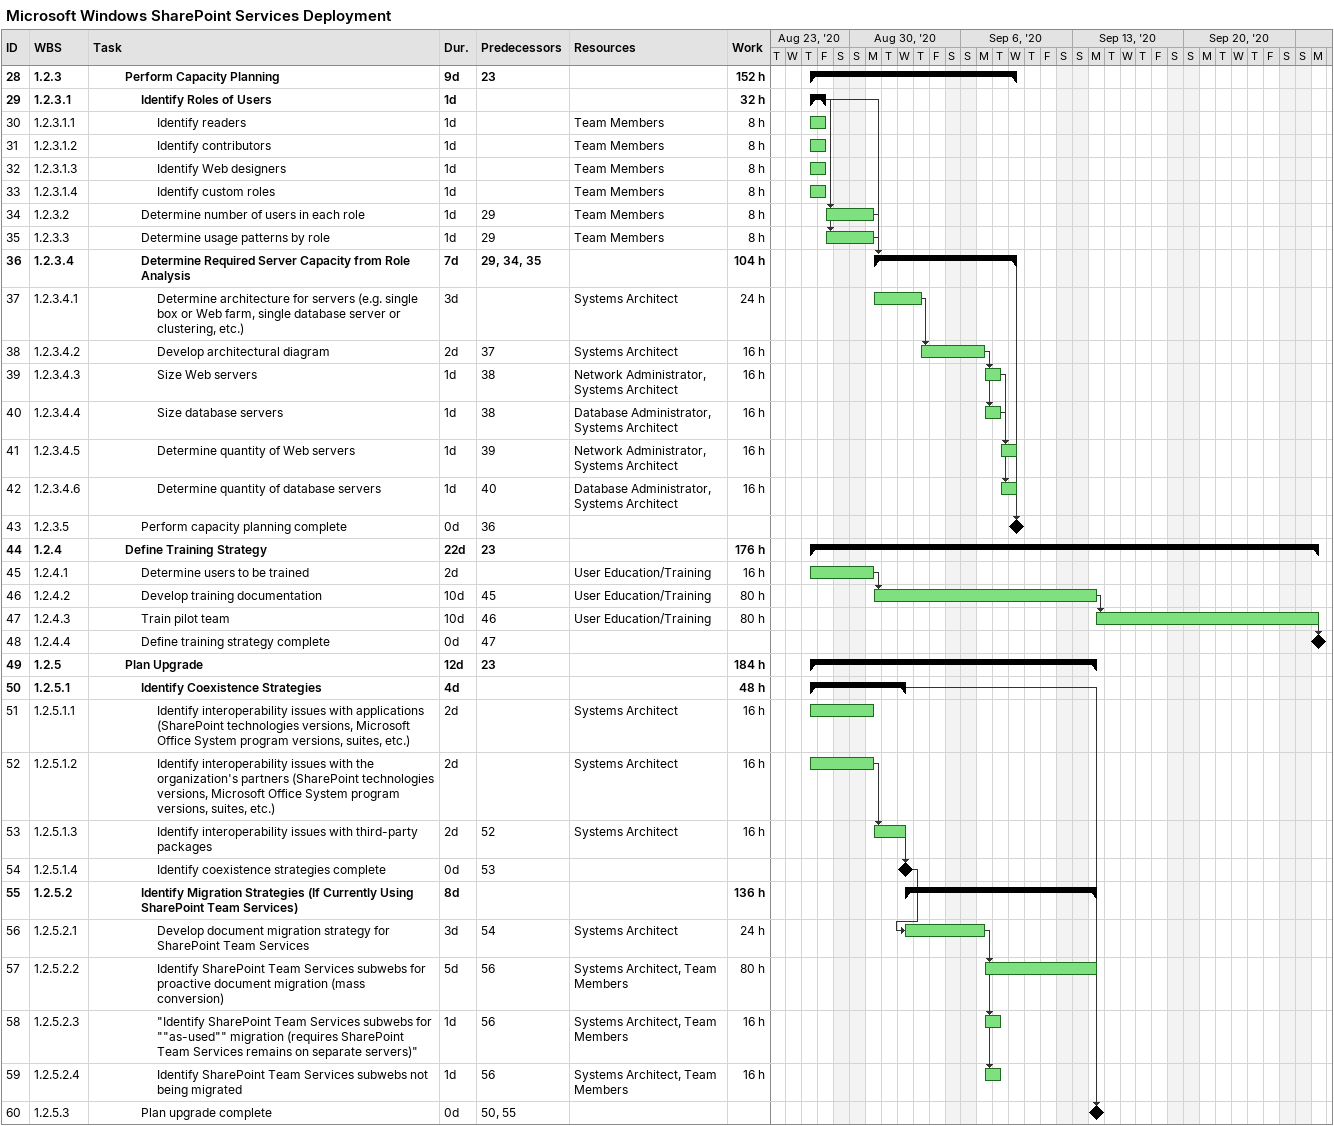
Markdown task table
Microsoft Windows SharePoint Services Deployment

| ID | WBS | Task | Duration | Start | Finish | Predecessors | Resources | Work (h) |
|---|---|---|---|---|---|---|---|---|
| 28 | 1.2.3 | **Perform Capacity Planning** | 9d | 2020-08-27 | 2020-09-09 | 23 |  | 152 |
| 29 | 1.2.3.1 | **Identify Roles of Users** | 1d | 2020-08-27 | 2020-08-28 |  |  | 32 |
| 30 | 1.2.3.1.1 | Identify readers | 1d | 2020-08-27 | 2020-08-28 |  | Team Members | 8 |
| 31 | 1.2.3.1.2 | Identify contributors | 1d | 2020-08-27 | 2020-08-28 |  | Team Members | 8 |
| 32 | 1.2.3.1.3 | Identify Web designers | 1d | 2020-08-27 | 2020-08-28 |  | Team Members | 8 |
| 33 | 1.2.3.1.4 | Identify custom roles | 1d | 2020-08-27 | 2020-08-28 |  | Team Members | 8 |
| 34 | 1.2.3.2 | Determine number of users in each role | 1d | 2020-08-28 | 2020-08-31 | 29 | Team Members | 8 |
| 35 | 1.2.3.3 | Determine usage patterns by role | 1d | 2020-08-28 | 2020-08-31 | 29 | Team Members | 8 |
| 36 | 1.2.3.4 | **Determine Required Server Capacity from Role Analysis** | 7d | 2020-08-31 | 2020-09-09 | 29, 34, 35 |  | 104 |
| 37 | 1.2.3.4.1 | Determine architecture for servers (e.g. single box or Web farm, single database server or clustering, etc.) | 3d | 2020-08-31 | 2020-09-03 |  | Systems Architect | 24 |
| 38 | 1.2.3.4.2 | Develop architectural diagram | 2d | 2020-09-03 | 2020-09-07 | 37 | Systems Architect | 16 |
| 39 | 1.2.3.4.3 | Size Web servers | 1d | 2020-09-07 | 2020-09-08 | 38 | Network Administrator, Systems Architect | 16 |
| 40 | 1.2.3.4.4 | Size database servers | 1d | 2020-09-07 | 2020-09-08 | 38 | Database Administrator, Systems Architect | 16 |
| 41 | 1.2.3.4.5 | Determine quantity of Web servers | 1d | 2020-09-08 | 2020-09-09 | 39 | Network Administrator, Systems Architect | 16 |
| 42 | 1.2.3.4.6 | Determine quantity of database servers | 1d | 2020-09-08 | 2020-09-09 | 40 | Database Administrator, Systems Architect | 16 |
| 43 | 1.2.3.5 | Perform capacity planning complete | 0d | 2020-09-09 | 2020-09-09 | 36 |  |  |
| 44 | 1.2.4 | **Define Training Strategy** | 22d | 2020-08-27 | 2020-09-28 | 23 |  | 176 |
| 45 | 1.2.4.1 | Determine users to be trained | 2d | 2020-08-27 | 2020-08-31 |  | User Education/Training | 16 |
| 46 | 1.2.4.2 | Develop training documentation | 10d | 2020-08-31 | 2020-09-14 | 45 | User Education/Training | 80 |
| 47 | 1.2.4.3 | Train pilot team | 10d | 2020-09-14 | 2020-09-28 | 46 | User Education/Training | 80 |
| 48 | 1.2.4.4 | Define training strategy complete | 0d | 2020-09-28 | 2020-09-28 | 47 |  |  |
| 49 | 1.2.5 | **Plan Upgrade** | 12d | 2020-08-27 | 2020-09-14 | 23 |  | 184 |
| 50 | 1.2.5.1 | **Identify Coexistence Strategies** | 4d | 2020-08-27 | 2020-09-02 |  |  | 48 |
| 51 | 1.2.5.1.1 | Identify interoperability issues with applications (SharePoint technologies versions, Microsoft Office System program versions, suites, etc.) | 2d | 2020-08-27 | 2020-08-31 |  | Systems Architect | 16 |
| 52 | 1.2.5.1.2 | Identify interoperability issues with the organization's partners (SharePoint technologies versions, Microsoft Office System program versions, suites, etc.) | 2d | 2020-08-27 | 2020-08-31 |  | Systems Architect | 16 |
| 53 | 1.2.5.1.3 | Identify interoperability issues with third-party packages | 2d | 2020-08-31 | 2020-09-02 | 52 | Systems Architect | 16 |
| 54 | 1.2.5.1.4 | Identify coexistence strategies complete | 0d | 2020-09-02 | 2020-09-02 | 53 |  |  |
| 55 | 1.2.5.2 | **Identify Migration Strategies (If Currently Using SharePoint Team Services)** | 8d | 2020-09-02 | 2020-09-14 |  |  | 136 |
| 56 | 1.2.5.2.1 | Develop document migration strategy for SharePoint Team Services | 3d | 2020-09-02 | 2020-09-07 | 54 | Systems Architect | 24 |
| 57 | 1.2.5.2.2 | Identify SharePoint Team Services subwebs for proactive document migration (mass conversion) | 5d | 2020-09-07 | 2020-09-14 | 56 | Systems Architect, Team Members | 80 |
| 58 | 1.2.5.2.3 | "Identify SharePoint Team Services subwebs for ""as-used"" migration (requires SharePoint Team Services remains on separate servers)" | 1d | 2020-09-07 | 2020-09-08 | 56 | Systems Architect, Team Members | 16 |
| 59 | 1.2.5.2.4 | Identify SharePoint Team Services subwebs not being migrated | 1d | 2020-09-07 | 2020-09-08 | 56 | Systems Architect, Team Members | 16 |
| 60 | 1.2.5.3 | Plan upgrade complete | 0d | 2020-09-14 | 2020-09-14 | 50, 55 |  |  |
